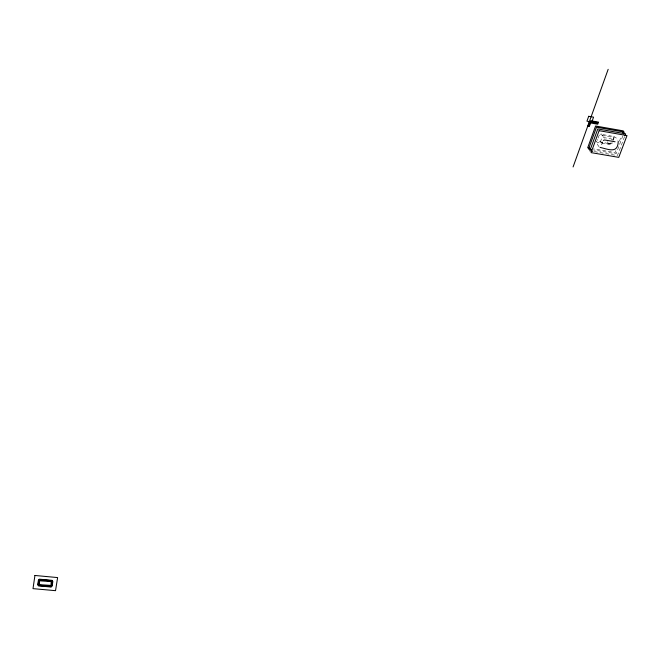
<?xml version="1.0" encoding="UTF-8"?>
<svg xmlns="http://www.w3.org/2000/svg" width="660" height="660" viewBox="0 0 660 660"><rect width="100%" height="100%" fill="white"/><g stroke="black" fill="none" stroke-linecap="round" stroke-linejoin="round"><path stroke-width="0.49" stroke-dasharray="3.3 2.47" d="M596.623 141.075L596.698 141.785A1.551 1.287 -36.8 0 0 597.019 142.238L610.838 144.631A1.551 1.279 -36.9 0 0 611.44 144.334L612.232 143.327A10.321 8.555 -36.9 0 0 612.472 142.783M597.308 140.365L597.63 139.408M598.108 138.105L598.719 136.438A10.964 9.075 -37.2 0 1 598.859 136.075M602.761 141.801L601.747 144.623L600.575 141.454A6.031 4.991 -36.9 0 1 600.757 140.869L601.615 138.517A8.951 7.4 -37.1 0 1 601.747 138.188L603.009 137.462A11.154 9.24 -36.4 0 1 603.578 137.544L611.564 138.963L612.967 140.291M612.876 140.299L613.652 137.75A0.866 0.718 -37.3 0 0 613.495 137.412L599.701 135.011A0.866 0.718 -37.2 0 0 599.338 135.25L598.958 135.844M613.429 140.242L614.188 136.975A1.551 1.279 -37.3 0 0 613.866 136.513L599.998 134.095M615.862 150.678L615.153 152.559L593.554 148.846M619.402 141.248L621.167 136.537M622.826 135.853L616.077 153.796L593.456 149.911M624.55 136.653L617.413 155.578L592.771 151.346M611.886 142.898L611.506 143.484A0.866 0.709 -36.9 0 1 611.143 143.723L608.949 143.608M608.776 143.575L609.13 143.649A11.261 9.306 -37.5 0 0 609.675 143.715L610.929 142.989A8.943 7.409 -36.9 0 0 611.036 142.742M608.363 143.525L608.883 143.608M608.207 143.476L597.382 141.339A0.866 0.718 -36.8 0 1 597.25 141.1M602.506 142.494L600.633 141.925M613.602 136.339L616.366 138.072L617.925 140.242M599.041 146.726L597.589 144.721L596.632 141.504M612.026 139.202L612.117 139.73A6.039 4.999 -37.1 0 1 611.968 140.233M601.277 133.84L604.84 138.583M607.208 141.743L608.99 144.111"/><path stroke-width="0.99" d="M573.086 166.947L608.165 69.325M587.92 126.085L589.256 122.38L590.84 120.772L598.579 122.133M588.415 126.167L589.644 122.743L590.972 121.424L598.364 122.727M588.902 126.258L590.04 123.106L591.104 122.083L598.15 123.321M589.396 126.34L590.428 123.469L591.129 123.049L597.82 124.228M622.586 132.767L623.296 130.878L595.584 126.011L587.664 147.84L589.628 148.178M623.535 133.963L624.244 132.074L596.483 127.207L588.538 149.061L591.492 149.572M624.904 135.713L625.622 133.815L597.787 128.939L589.809 150.843L592.771 151.346M603.331 140.415L604.642 139.969L615.079 141.768M600.047 147.378C608.817 149.449 617.892 153.829 618.238 141.38M34.939 575.47L33 588.637L55.531 590.675L57.618 577.574L34.939 575.47M38.404 580.189L37.727 584.711L38.354 585.865L51.191 587.037L52.14 586.03L52.849 581.518L52.239 580.363L39.352 579.175L38.404 580.189M38.783 580.396L38.156 584.578L38.692 585.527L50.96 586.649L51.761 585.824L52.42 581.65L51.892 580.701L39.583 579.562L38.783 580.396M39.171 580.602L38.593 584.446L39.031 585.197L50.729 586.261L51.381 585.618L51.983 581.782L51.546 581.031L39.823 579.958L39.171 580.602M39.55 580.808L39.402 584.669L51.002 585.412L51.175 581.559L39.55 580.808M588.695 116.292L586.946 121.176L591.805 122.034L593.563 117.158L588.695 116.292M599.098 130.68L591.088 152.625L618.758 157.369L627 135.564L599.098 130.68"/></g></svg>
